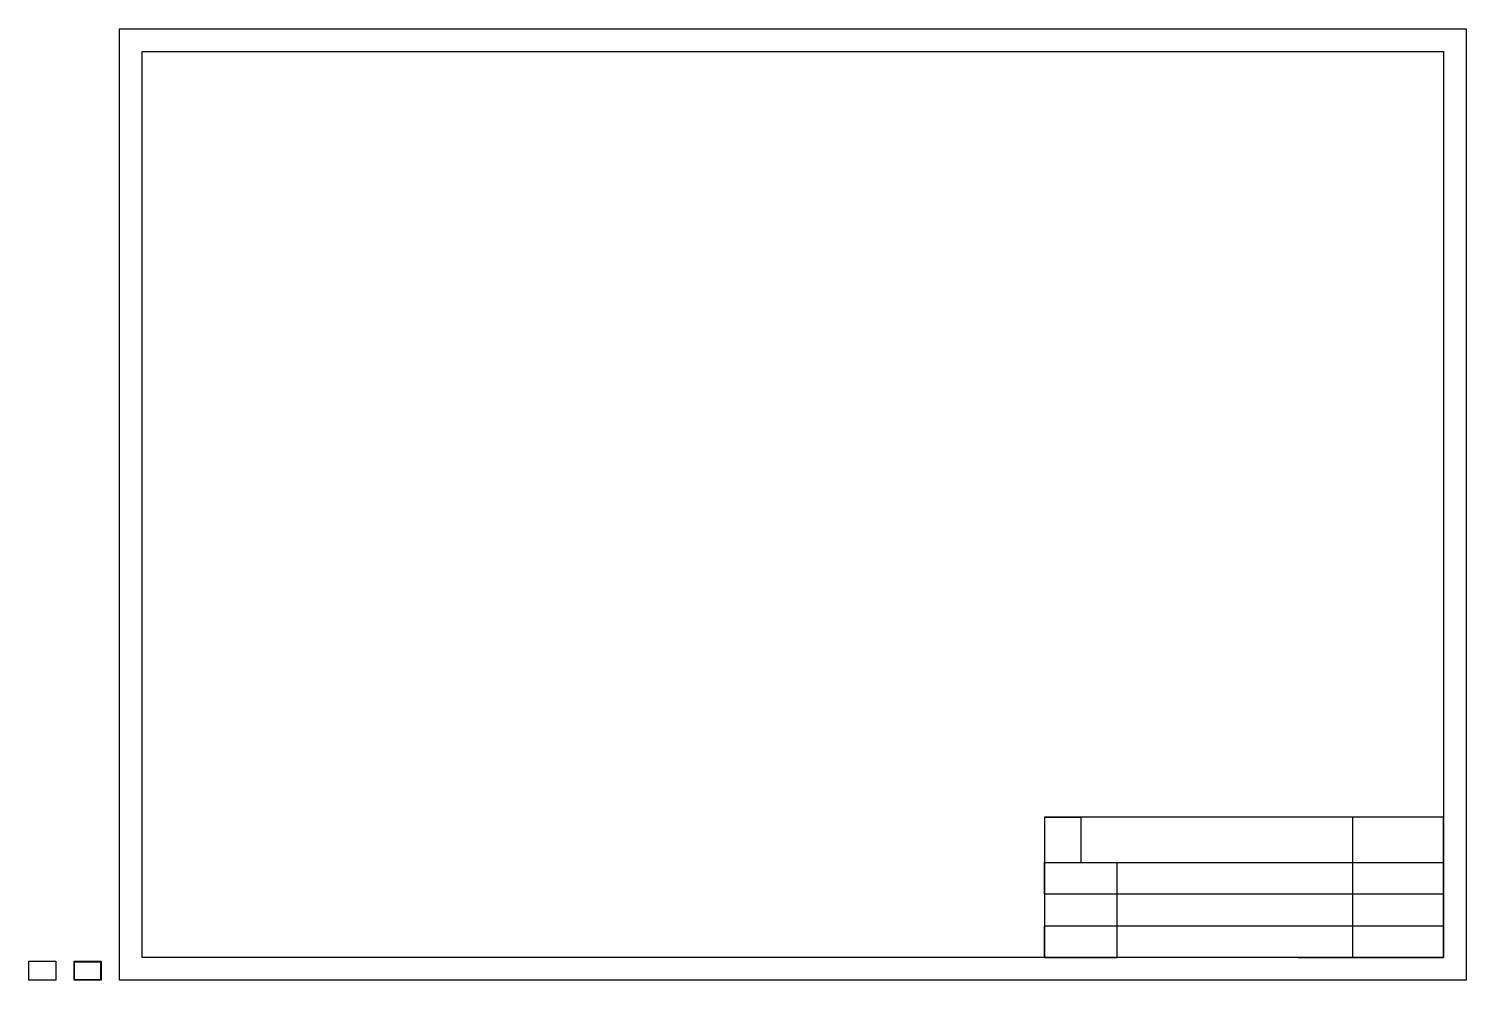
# Model space of a CAD drawing. Header units: millimetres. Extents: x 1750 to 3335, y 4150 to 5200.
import ezdxf

# ---------------------------------------------------------------- set-up
doc = ezdxf.new("R2010")
doc.units = ezdxf.units.MM
doc.layers.add('TABELKA', color=1, linetype='Continuous', lineweight=25)

msp = doc.modelspace()

# ---------------------------------------------------------------- linework, layer by layer
at = {"layer": 'TABELKA'}
for p, q in [((3310, 4330), (2870, 4330)), ((2870, 4330), (2870, 4175)), ((2870, 4330), (2910, 4330)), ((2910, 4330), (2910, 4280)), ((3210, 4280), (3210, 4330)), ((3310, 4175), (3310, 4330)), ((2870, 4245), (2870, 4280)), ((2870, 4280), (3310, 4280)), ((2950, 4175), (2950, 4280)), ((3210, 4175), (3210, 4280)), ((3310, 4245), (2870, 4245)), ((3310, 4210), (3310, 4245)), ((2870, 4175), (2870, 4210)), ((2870, 4210), (3310, 4210)), ((1750, 4150), (1750, 4171)), ((1750, 4171), (1779.7, 4171)), ((1779.7, 4171), (1779.7, 4150)), ((2870, 4175), (2950, 4175)), ((3310, 4175), (3150, 4175)), ((3150, 4175), (3310, 4175)), ((3310, 4175), (3210, 4175)), ((3310, 4175), (3310, 4175)), ((1779.7, 4150), (1750, 4150))]:
    msp.add_line(p, q, dxfattribs=at)
for points in [[(1850, 4150), (1850, 5200), (3335, 5200), (3335, 4150), (1850, 4150)], [(1800, 4150), (1800, 4171), (1829.7, 4171), (1829.7, 4150), (1800, 4150)]]:
    msp.add_lwpolyline(points, dxfattribs=at)
for points in [[(1875, 4175), (1875, 5175), (3310, 5175), (3310, 4175)], [(1800.5, 4150.5), (1800.5, 4170.5), (1829.2, 4170.5), (1829.2, 4150.5)]]:
    msp.add_lwpolyline(points, close=True, dxfattribs=at)

doc.saveas('drawing.dxf')
